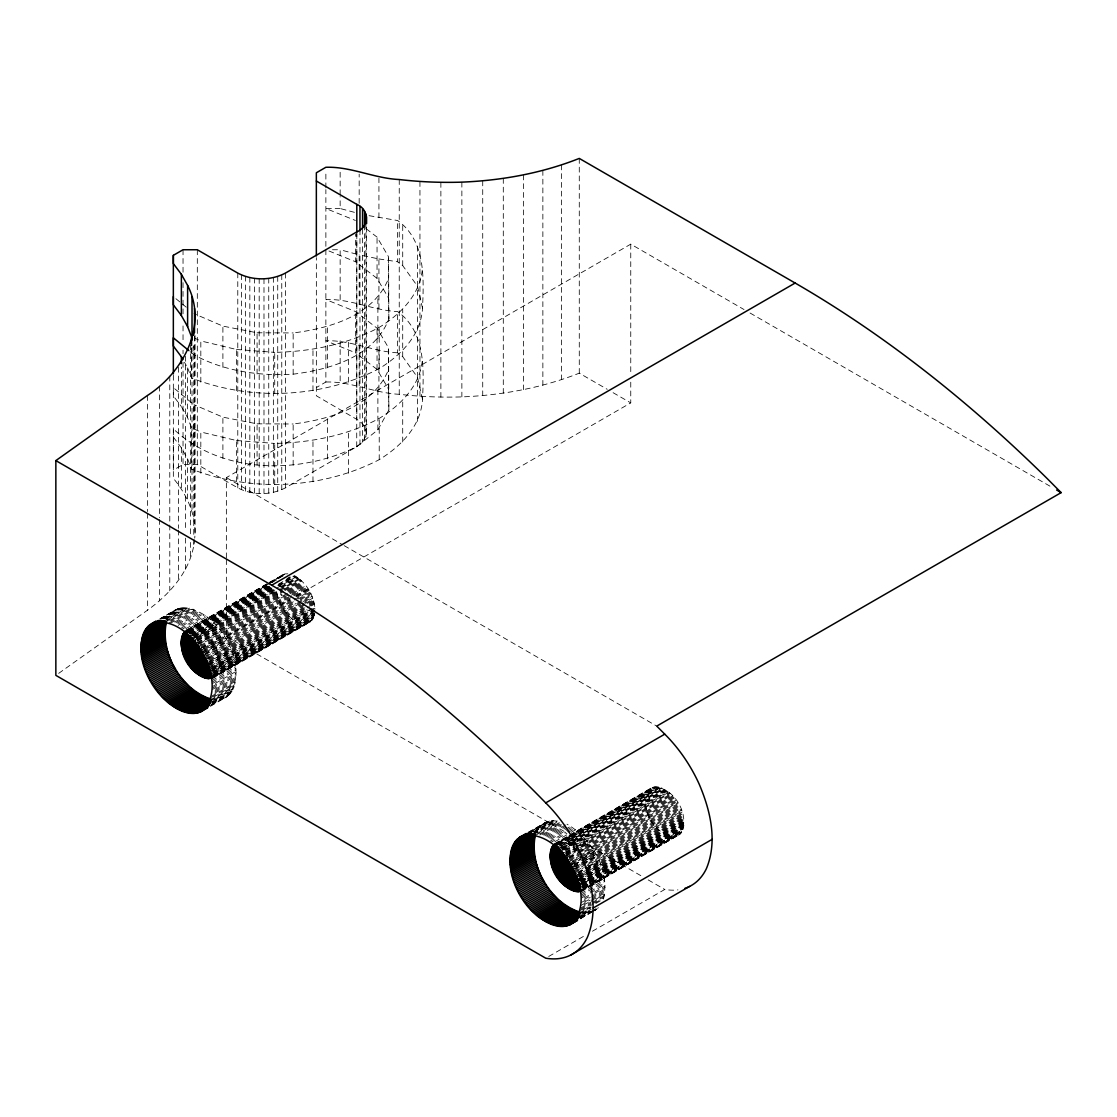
<?xml version="1.0" encoding="UTF-8"?>
<svg xmlns="http://www.w3.org/2000/svg" width="1117" height="1117" viewBox="0 0 1117 1117"><rect width="100%" height="100%" fill="white"/><g stroke="black" fill="none" stroke-linecap="round" stroke-linejoin="round"><path stroke-width="0.75" stroke-dasharray="5 3.75" d="M173.344 375.256L173.344 478.341C187.223 494.845 196.871 516.263 194.721 538.171M366.585 227.142L366.599 434.276L362.564 442.206L356.812 446.632C299.942 474.767 221.222 474.46 173.344 428.858L173.344 470.089L183.034 464.504L197.318 464.504L237.781 487.864C252.344 495.501 270.845 495.501 285.394 487.864L356.812 446.632L377.881 429.808L388.87 409.967L388.576 347.918L377.043 328.175L355.415 311.503L325.871 299.565C350.305 298.574 373.134 310.414 397.582 311.573C425.535 331.554 423.888 368.75 422.519 399.327C420.927 426.275 400.989 446.214 379.222 459.673C321.961 489.218 251.437 492.374 191.538 469.112L191.538 427.881L187.614 417.702L181.373 406.588L181.373 367.074M187.614 417.702L187.614 367.884L184.5 362.327M369.057 215.679L397.582 220.51C425.535 240.504 423.888 277.7 422.519 308.278C420.927 335.212 400.989 355.164 379.222 368.61C321.961 398.169 251.437 401.324 191.538 378.049L191.538 345.418M194.023 445.92L194.023 404.689L173.344 387.627L173.344 395.879L181.373 406.588M366.236 228.79L377.043 237.125L388.576 256.854L388.87 318.917C374.013 356.993 330.046 369.504 293.157 374.181C259.06 376.178 224.349 371.277 194.023 354.871L194.023 346.27M200.823 473.231L200.823 432L191.538 427.881M200.823 382.168L200.823 340.936L194.637 338.2M222.897 458.403L222.897 417.172L194.023 404.689M222.897 367.353L222.897 326.122L194.023 313.64M236.469 481.748L236.469 440.517L200.823 432M236.469 390.699L236.469 349.467L200.823 340.936M237.781 487.864L237.781 273.106M241.412 489.679L241.412 274.922M245.461 491.173L245.461 276.43M249.831 492.332L249.831 277.575M254.439 493.114L254.439 278.356M257.078 465.063L257.078 423.832L222.897 417.172M257.078 374.013L257.078 332.782L222.897 326.122M259.186 493.505L259.186 278.747M268.75 493.114L268.75 278.356M273.358 492.332L273.358 277.575M274.726 484.652L274.726 443.421C310.903 442.625 347.108 435.644 379.222 418.428C400.989 404.982 420.927 385.044 422.519 358.096M274.726 393.603L274.726 352.372C310.903 351.562 347.108 344.595 379.222 327.379C401.003 313.919 420.927 293.98 422.519 267.047M281.763 489.679L281.763 274.922M293.157 465.231L293.157 423.999C330.046 419.322 374.013 406.825 388.87 368.736M293.157 374.181L293.157 332.95C330.046 328.272 374.013 315.762 388.87 277.686M312.969 481.748L312.969 440.517M312.969 390.699L312.969 349.467M325.871 249.747L325.871 382.028L316.348 387.529M325.871 246.312L325.871 189.611M325.871 187.893L325.871 170.719M327.518 458.892L327.518 417.66M327.518 367.842L327.518 326.611M340.154 299.565L340.154 249.747L330.632 249.747M354.424 212.342L340.154 208.516L340.154 196.48M340.154 194.763L340.154 169.002M348.616 473.231L348.616 432M348.616 382.168L348.616 340.936M388.87 409.967L388.576 389.149L377.043 369.406L355.415 352.749L355.415 311.503M388.87 318.917L388.576 298.085L377.043 278.356L355.415 261.685L355.415 234.193M356.728 446.674L356.812 231.875M359.171 304.676L359.171 254.858L340.154 249.747M359.171 203.322L359.171 174.112M377.043 369.406L377.043 328.175M377.043 278.356L377.043 237.125M377.881 429.808L377.881 388.576M377.881 338.758L377.881 297.527M378.928 308.781L378.928 258.949L359.171 254.858M378.928 217.717L378.928 178.203M379.222 459.673L379.222 418.428M379.222 368.61L379.222 327.379M388.576 389.149L388.576 347.918M388.576 298.085L388.576 256.854M422.519 399.327L417.479 377.253L402.706 356.672L397.582 352.804L397.582 311.573M422.519 308.278L417.479 286.189L402.72 265.609L397.582 261.755L397.582 220.51M402.706 441.997L402.72 400.766M402.706 356.672L402.72 309.702M402.72 265.609L402.72 224.377M417.479 421.416L417.479 380.185M417.479 377.253L417.479 336.022M417.479 330.367L417.479 289.121M417.479 286.189L417.479 244.958M226.151 697.19C255.262 669.753 213.975 598.251 175.662 609.742L159.899 618.832M603.417 899.101C610.119 870.059 592.052 838.518 566.961 824.178M678.591 835.321C693.783 818.929 673.048 782.989 651.239 787.946M58.67 673.369L147.388 610.273C170.636 593.574 191.803 569.433 194.54 539.832M309.604 622.295L312.774 619.083L314.617 614.308L210.624 674.333M587.849 884.273L583.828 889.998M166.908 620.242L170.189 614.378L174.783 610.245M536.342 832.193L539.176 827.418L543.77 823.285M278.943 577.908L281.777 575.199M597.595 908.386L598.349 907.66M595.138 910.229L596.813 909.043L592.345 911.626M214.38 677.265C229.585 660.873 208.837 624.934 187.028 629.89M650.764 788.225C635.573 804.631 656.321 840.556 678.117 835.6M226.36 557.872L226.36 477.615L630.756 244.148L744.02 309.535M160.206 618.734L177.519 608.877M160.429 618.958L178.483 608.528M161.169 618.818L179.474 608.248M161.937 618.72L180.507 608.011M162.747 618.678L181.54 607.83M163.277 618.874L182.616 607.704M164.367 618.804L183.705 607.634M165.4 618.832L184.822 607.62M166.601 618.832L185.939 607.662M163.291 621.513L187.097 607.76M167.424 619.949L188.256 607.927M165.623 621.876L189.429 608.137M169.798 620.424L190.63 608.402M170.999 620.745L191.831 608.723M169.239 622.839L193.046 609.1M170.468 623.272L194.274 609.533M174.671 622.043L195.503 610.022M175.914 622.588L196.732 610.552M177.142 623.174L197.974 611.153M178.399 623.817L199.217 611.795M178.148 625.366L200.474 612.479M180.884 625.255L201.716 613.233M182.127 626.051L202.959 614.029M180.395 628.606L204.202 614.867M181.638 629.499L205.444 615.76M185.841 628.717L206.673 616.696M184.082 631.412L207.888 617.673M186.553 630.17L268.778 582.809M269.141 582.529L284.877 573.984L270.593 582.236M186.734 630.295L268.666 582.99M269.867 582.306L284.318 574.11M187.461 630.225L269.071 583.102M187.084 630.672L268.82 583.479M270.216 582.669L285.435 573.887L287.823 573.803M186.734 631.133L284.514 574.683M185.296 632.445L266.963 585.126M268.471 584.247L275.592 580.142M279.055 578.145L285.1 574.655M187.614 631.273L266.209 585.894M272.255 582.404L278.301 578.913M188.843 630.937L266.67 586.02M188.578 631.51L267.284 586.062M188.34 632.096L267.912 586.146M187.991 632.655L268.555 586.271M189.429 632.459L269.546 586.216M189.262 633.116L270.873 585.992M189.192 633.758L270.733 586.662M190.49 633.604L271.166 587.025M190.379 634.316L270.496 588.073M286.957 578.564L289.973 576.819M191.817 634.163L274.95 586.174M278.552 584.093L292.151 576.232M191.761 634.917L271.864 588.659M277.714 585.28L294.343 575.688C306.281 582.278 314.128 595.612 315.022 609.128M191.719 635.671L272.339 589.12M278.384 585.629L295.014 576.037M190.044 636.955L213.85 623.216M193.213 635.573L273.33 589.315M279.068 586.006L295.698 576.414M193.227 636.355L276.36 588.366M276.723 588.156L296.368 576.805M194.163 636.467L214.995 624.431M194.777 636.285L276.402 589.162M280.409 586.844L297.038 577.238M193.325 637.961L275.047 590.781M281.093 587.291L297.708 577.698M194.916 637.919L280.241 588.645M281.763 587.779L298.379 578.173M192.319 639.441L216.126 625.702M196.536 637.877L277.896 590.907M279.404 590.027L299.049 578.69M196.662 638.715L278.552 591.438M280.06 590.558L299.719 579.22M193.423 640.739L217.229 626.986M196.815 639.566L282.238 590.251M283.746 589.371L300.375 579.779M196.997 640.418L282.88 590.823M284.402 589.944L301.018 580.351M197.5 640.348L218.318 628.312M197.192 641.27L283.536 591.424M285.044 590.544L301.674 580.952M197.081 642.554L281.149 593.797M287.195 590.307L302.302 581.58M197.653 643.001L281.777 594.439M287.823 590.949L302.93 582.222M197.918 643.881L282.392 595.096M288.437 591.605L303.559 582.879M196.634 644.802L220.44 631.063M199.706 643.867L287.544 593.169M289.052 592.289L304.173 583.563M197.653 646.226L288.144 593.867M289.652 592.987L304.773 584.261M200.348 645.612L288.731 594.579M290.252 593.713L305.36 584.987M200.697 646.478L286.287 597.064M292.333 593.574L305.946 585.713M201.06 647.357L289.875 596.073M291.397 595.193L306.505 586.467M201.102 648.265L223.428 635.378M201.451 648.209L291.942 595.961M293.464 595.096L307.063 587.235M203.364 648.195L292.486 596.743M293.994 595.878L307.594 588.017M200.557 650.611L224.363 636.872M203.797 649.047L289.987 599.284M296.033 595.794L308.124 588.813M226.36 559.617L226.36 636.369L289.736 599.773M295.768 596.296L630.756 402.888L630.756 381.958M204.229 649.899L290.49 600.094M296.536 596.604L308.627 589.622M201.465 652.119L225.271 638.379M203.182 651.602L295.53 598.293M297.038 597.413L309.13 590.432M203.657 652.426L292.975 600.862M294.497 599.983L309.604 591.256M202.345 653.654L226.151 639.901M205.668 652.37L296.466 599.955M297.974 599.075L310.065 592.094M204.662 654.045L293.883 602.538M299.928 599.047L310.512 592.945M204.69 654.339L227.002 641.451M205.193 654.841L294.302 603.389M300.347 599.899L310.931 593.797M204.02 656.754L296.228 603.375M297.736 602.496L311.336 594.649M206.282 656.391L311.727 595.515M204.802 658.318L301.52 602.482M303.028 601.616L312.09 596.38M207.427 657.871L303.377 602.482M304.885 601.602L312.439 597.246M205.556 659.91L229.362 646.157M208.013 658.597L300.682 605.093M302.19 604.227L312.774 598.112M208.614 659.295L304.006 604.227M305.513 603.348L313.081 598.991M209.228 659.979L305.807 604.227M307.315 603.348L313.36 599.857M209.856 660.65L303.042 606.838M309.088 603.348L313.626 600.723M206.952 663.093L230.758 649.354M208.963 662.158L303.293 607.704M309.339 604.213L313.863 601.602M209.605 662.786L308.041 605.945M309.549 605.079L314.086 602.454M207.594 664.699L231.387 650.96M208.739 664.252L308.236 606.81M309.744 605.945L314.282 603.32M209.396 664.838L309.926 606.796M311.434 605.917L314.463 604.171M208.195 666.304L307.049 609.379M210.708 665.914L307.189 610.231M208.753 667.91L311.825 608.444M210.541 667.784L314.924 607.508M212.719 667.366L314.98 608.318M209.284 669.53L233.09 655.777M211.881 668.664L313.514 609.994M212.565 669.069L315.036 609.91M209.773 671.135L233.579 657.382M211.727 670.326L315.022 610.678M212.398 670.675L314.98 611.446M210.219 672.727L314.924 612.186M213.738 671.275L314.84 612.912M212.9 672.42L314.743 613.624M214.213 672.853L314.463 614.978M213.361 673.9L314.282 615.635M210.987 675.911L314.086 616.263M213.124 675.031L313.863 616.877M213.766 675.115L313.626 617.464M212.872 676.05L313.36 618.022M213.487 676.064L313.081 618.567M214.282 675.771L235.115 663.749M214.087 676.064L312.774 619.083M210.136 678.647L312.439 619.586M210.722 678.577L312.09 620.047M213.347 677.474L311.727 620.493M212.9 678.005L310.931 621.289M211.588 679.052L310.065 621.987M211.825 680.602L235.631 666.863M212.021 682.138L235.827 668.399M212.174 683.66L235.98 669.907M215.26 683.436L236.092 671.401M212.356 686.62L236.162 672.881M212.37 688.072L236.176 674.333M212.356 689.51L236.162 675.757M215.26 689.189L236.092 677.153M215.148 690.557L235.98 678.536M214.995 691.898L235.827 679.876M214.799 693.21L235.631 681.175M211.588 696.198L235.394 682.459M211.308 697.441L235.115 683.702M213.961 696.924L234.793 684.903M210.624 699.814L234.43 686.061M210.219 700.931L234.025 687.192M214.241 699.451L233.579 688.281M209.284 703.068L233.09 689.329M211.658 702.398L232.559 690.32M212.649 702.439L232.001 691.283M212.048 703.361L231.387 692.191M211.951 703.905L230.758 693.057M211.504 704.59L230.074 693.866M211.504 704.939L229.362 694.634M210.555 705.776L228.608 695.346M210.401 706.293L227.002 696.631M528.048 832.43L546.506 821.917L551.603 820.73L558.416 821.163L534.61 834.916M528.648 832.221L547.47 821.567M526.149 834.162L548.461 821.274M530.142 832.207L549.494 821.037M528.215 833.743L550.527 820.855M529.29 833.617L551.603 820.73M533.354 831.83L552.692 820.66M534.387 831.858L553.809 820.66M532.614 833.589L554.926 820.702M533.758 833.687L556.084 820.8M533.437 834.692L557.243 820.953M535.811 835.181L558.123 822.294M539.986 833.785L559.324 822.615M539.72 835.013L560.539 822.992M542.429 834.594L560.273 824.276M543.658 835.069L561.516 824.765M544.887 835.614L561.265 826.161M546.129 836.2L565.481 825.044M547.386 836.856L565.23 826.538M548.629 837.541L566.487 827.236M549.871 838.295L570.703 826.259M551.114 839.076L571.946 827.055M549.382 841.646L565.747 832.193M567.241 831.341L573.189 827.892M550.625 842.539L566.989 833.087M568.469 832.221L574.431 828.786M554.828 841.757L569.712 833.156M571.192 832.305L575.66 829.722M555.079 843.503L651.742 787.708M554.214 844.201L652.775 787.303M553.418 845.011L653.864 787.01M554.563 844.578L568.274 836.661M569.684 835.851L654.422 786.913M554.214 845.038L655.009 786.843M555.4 844.661L655.595 786.815M557.271 843.754L570.661 836.019M572.141 835.167L578.089 831.732M556.601 844.298L656.196 786.801M557.83 843.977L569.139 837.443M569.921 836.996L656.81 786.829M557.565 844.536L569.768 837.499M571.178 836.689L657.438 786.885M557.327 845.122L658.067 786.968M558.472 844.829L658.695 787.08M559.938 844.62L570.173 838.713M570.508 838.518L659.351 787.234M559.757 845.276L570.829 838.881M571.848 838.295L659.993 787.401M556.685 847.649L660.664 787.611M560.985 845.764L661.32 787.834M560.888 846.477L661.99 788.099M557.858 848.794L571.387 841.087M571.974 840.752L662.66 788.393M560.748 847.943L571.318 841.841M572.644 841.073L663.33 788.714M562.214 847.831L572.798 841.715M573.314 841.422L664.001 789.063M559.031 849.981L572.421 842.26M573.901 841.394L582.837 836.242M562.2 848.599L575.813 840.752M577.014 840.054L664.685 789.44M562.214 849.395L665.355 789.845M560.175 851.21L572.072 844.34M573.566 843.475L583.982 837.471M562.256 850.191L666.025 790.278M563.82 850.121L666.695 790.724M565.411 850.079L667.366 791.213M565.523 850.903L574.585 845.667M575.841 844.955L668.036 791.716M565.384 852.048L668.706 792.246M565.802 852.592L574.878 847.356M576.386 846.491L669.362 792.805M565.984 853.444L575.046 848.208M576.302 847.482L670.005 793.377M564.993 854.24L578.383 846.504M579.877 845.639L587.305 841.352M566.179 854.31L670.661 793.978M566.389 855.175L671.289 794.606M564.574 856.446L588.38 842.707M566.64 856.041L671.917 795.248M565.621 857.842L575.967 851.671M577.321 850.889L672.546 795.918M568.693 856.907L576.26 852.536M577.768 851.671L673.16 796.603M569 857.772L576.567 853.416M578.536 852.271L673.76 797.301M569.614 857.535L580.03 851.517M581.524 850.665L590.446 845.513M569.335 858.652L578.397 853.416M579.123 852.997L674.347 798.013M569.125 859.839L674.933 798.753M570.047 860.383L675.492 799.507M568.609 862.156L579.5 856.013M580.505 855.287L676.05 800.275M572.351 861.235L676.581 801.057M569.544 863.65L593.35 849.897M572.784 862.087L677.111 801.838M571.709 863.804L583.8 856.823M585.308 855.943L677.614 802.648M570.452 865.158L580.868 859.141M582.362 858.289L594.258 851.405M572.169 864.628L581.231 859.392M582.753 858.526L678.117 803.472M574.152 864.586L580.198 861.095M581.72 860.23L678.591 804.296M574.32 864.963L583.242 859.811M584.722 858.945L595.138 852.941M573.147 866.275L580.7 861.919M582.208 861.039L679.052 805.134M573.649 867.085L581.203 862.715M582.725 861.849L679.499 805.971M573.677 867.364L584.093 861.347M585.573 860.495L595.989 854.477M575.688 867.001L580.226 864.39M581.734 863.511L679.918 806.823M574.71 868.663L680.323 807.675M573.007 869.78L581.929 864.628M583.423 863.776L596.813 856.041M575.269 869.417L680.714 808.54M573.789 871.358L681.077 809.406M576.414 870.911L582.46 867.42M587.724 864.376L681.426 810.272M574.543 872.936L583.465 867.783M584.554 867.267L681.761 811.151M577.601 872.335L586.676 867.099M588.184 866.22L682.068 812.017M578.229 872.81L587.151 867.658M588.645 866.792L599.061 860.788M578.215 873.019L682.347 812.897M577.321 874.555L584.889 870.185M586.397 869.319L682.613 813.762M575.939 876.133L584.861 870.981M586.341 870.115L599.745 862.38M577.95 875.197L682.85 814.628M578.592 875.812L584.638 872.321M586.146 871.455L683.073 815.494M576.581 877.739L600.374 863.986M579.234 876.412L585.28 872.922M586.802 872.056L683.269 816.359M579.891 876.999L584.428 874.374M585.936 873.508L683.45 817.211M577.182 879.344L600.988 865.591M579.039 878.423L683.604 818.049M579.695 878.953L585.741 875.463M587.263 874.583L683.73 818.887M577.74 880.95L586.676 875.798M588.156 874.932L601.546 867.211M578.857 880.336L586.411 875.965M587.919 875.1L683.827 819.724M579.528 880.81L683.911 820.548M580.198 881.271L586.243 877.78M587.751 876.901L683.967 821.358M581.245 880.838L588.687 876.538M590.181 875.686L602.077 868.817M580.868 881.704L684.009 822.154M581.552 882.109L586.076 879.484M587.598 878.618L684.023 822.936M578.76 884.161L586.202 879.875M587.682 879.009L602.566 870.422M580.714 883.352L586.76 879.861M588.268 878.995L684.009 823.718M581.385 883.701L585.922 881.09M587.43 880.21L683.967 824.472M582.055 884.022L586.593 881.397M588.687 880.196L683.911 825.212M579.206 885.767L588.128 880.615M589.622 879.749L603.012 872.028M582.725 884.315L587.263 881.69M588.771 880.824L683.827 825.938M581.887 885.446L587.933 881.955M589.441 881.09L683.73 826.65M582.543 885.683L683.604 827.348M581.692 886.758L587.737 883.268M589.245 882.402L683.45 828.018M582.348 886.94L683.269 828.66M582.948 887.233L590.544 882.723M591.884 882.081L683.073 829.303M582.111 888.071L591.186 882.835M592.164 882.262L682.85 829.903M582.753 888.155L590.307 883.784M591.815 882.919L682.613 830.489M583.367 888.21L590.921 883.84M591.661 883.421L682.347 831.062M583.982 888.224L682.068 831.606M581.566 889.97L681.761 832.123M582.152 889.928L681.426 832.612M581.217 890.738L681.077 833.087M580.268 891.506L680.714 833.519M580.826 891.38L680.323 833.938M581.887 891.045L679.918 834.329M580.575 892.092L589.511 886.94M590.991 886.074L604.381 878.339M580.812 893.642L604.618 879.889M581.008 895.178L604.814 881.425M581.161 896.686L588.603 892.399M590.097 891.534L604.967 882.947M581.273 898.18L588.715 893.893M590.195 893.028L605.079 884.441M584.317 897.942L588.771 895.359M594.733 891.924L605.149 885.921M584.331 899.394L593.267 894.242M594.747 893.377L605.163 887.373M581.343 902.536L590.265 897.384M591.759 896.518L605.149 888.797M584.247 902.215L590.195 898.78M591.689 897.928L605.079 890.193M581.161 905.315L590.097 900.148M591.577 899.297L604.967 891.561M583.982 904.938L589.944 901.489M591.424 900.637L604.814 892.902M580.812 907.953L604.618 894.214M580.575 909.238L590.991 903.22M592.485 902.354L604.381 895.485M580.295 910.467L590.711 904.463M592.205 903.597L604.102 896.728M582.948 909.964L593.364 903.946M594.858 903.081L603.78 897.928M579.611 912.84L590.027 906.836M595.975 903.388L601.923 899.953M579.206 913.971L591.102 907.102M581.734 913.343L590.656 908.177M582.739 913.524L590.181 909.224M580.645 915.423L591.13 909.364M577.182 918.048L590.572 910.327M581.035 916.387L589.971 911.235M580.393 917.252L590.809 911.235M580.491 917.616L590.139 912.058M591.619 911.193L596.087 908.624M580.491 917.979L590.907 911.961M581.022 917.951L593.127 910.955M580.449 918.495L590.921 912.449M580.268 918.816L591.284 912.449M591.535 912.24L595.989 909.657M548.74 956.459L584.903 935.571M592.429 931.229L664.755 889.467A100.893 58.252 60 0 0 677.949 889.872M282.252 574.92L283.257 574.459M309.13 622.56C291.579 627.154 278.678 605.847 276.541 590.795M225.271 697.706L219.393 699.605L213.85 699.675M544.649 822.768L545.557 822.307M325.871 382.028C350.836 381.148 374.223 393.17 399.244 394.287C420.02 396.703 440.95 397.554 461.866 396.898C501.924 395.236 541.927 387.962 579.276 373.162L607.229 389.302M557.02 842.469C564.42 839.984 571.764 845.15 576.707 850.232M590.446 912.226L581.664 912.547M340.154 208.516L325.871 208.516L355.415 220.454M397.582 352.804C373.134 351.646 350.305 339.805 325.871 340.797L355.415 352.749M257.078 332.782L293.157 332.95M257.078 423.832L293.157 423.999M236.469 349.467L274.726 352.372M236.469 440.517L274.726 443.421M378.928 258.949L397.582 261.755M328.984 251.004L355.415 261.685M750.066 313.025L1052.088 487.389M613.107 392.695L630.756 402.888M366.599 434.276L364.561 426.094L359.967 421.235L316.348 395.781L316.348 257.636M226.36 477.615L342.64 544.761M344.148 545.627L656.754 726.106M226.36 636.369L566.836 832.933M575.869 838.155L642.149 876.426M648.181 879.903L664.755 889.467M175.928 298.7L181.094 302.972M182.392 304.033L186.274 307.231M190.155 351.673L194.023 354.871M173.344 437.11L181.373 447.833L187.614 458.933L191.538 469.112M187.614 367.884L191.538 378.049M630.756 244.148L630.756 374.977M579.276 158.419L579.276 373.162M561.544 164.883L561.544 379.64M542.862 170.412L542.862 385.17M523.384 174.922L523.384 389.679M503.292 178.413L503.292 393.156M482.726 180.828L482.726 395.572M461.866 182.141L461.866 396.898M440.88 182.378L440.88 397.121M419.95 181.499L419.95 396.256M399.244 179.53L399.244 394.287M378.928 350.012L378.928 391.243M365.915 224L365.915 437.012M364.547 224.922L364.547 439.679M362.564 229.18L362.564 442.206M359.967 229.781L359.967 444.538M359.171 345.921L359.171 387.152M356.812 233.83L356.812 419.14M340.154 340.797L340.154 382.028M285.394 273.106L285.394 487.864M277.728 276.43L277.728 491.173M263.989 278.747L263.989 493.505M197.318 249.747L197.318 464.504M195.098 335.672L195.098 534.848M194.512 336.119L194.512 523.161M193.772 345.6L193.772 537.836M193.772 539.567L193.772 546.492M192.012 347.038L192.012 511.572M190.546 345.013L190.546 535.518M190.546 542.443L190.546 558.025M187.614 458.933L187.614 500.165M185.436 356.309L185.436 531.231M185.436 538.157L185.436 569.335M183.034 249.747L183.034 272.255M183.034 282.643L183.034 313.821M183.034 325.941L183.034 341.537M183.034 350.193L183.034 353.656M183.034 362.313L183.034 464.504M181.373 447.833L181.373 489.064M178.497 367.284L178.497 528.341M178.497 530.086L178.497 580.309M169.784 376.094L169.784 523.301M169.784 525.032L169.784 590.851M159.382 386.119L159.382 517.743M159.382 519.475L159.382 600.862M147.388 395.516L147.388 511.558M147.388 513.289L147.388 610.273"/><path stroke-width="1.5" d="M173.344 373.888L173.344 255.332L183.034 249.747L197.318 249.747L237.781 273.106C252.344 280.744 270.845 280.744 285.394 273.106L356.812 231.875C369.35 226.988 369.35 209.27 356.812 204.383L316.348 181.024M181.373 363.639L181.373 356.77L173.344 346.047L173.344 337.809L188.857 350.598M191.538 345.418L191.538 336.817L187.614 326.653L181.373 315.539L181.373 274.307L173.344 263.584L173.344 255.332M187.614 326.653L187.614 285.421L181.373 274.307M201.465 711.445C162.565 723.998 117.131 644.23 155.445 621.415M187.698 713.051L211.504 699.298C180.814 689.538 159.619 652.817 166.503 621.373L142.697 635.112M211.839 678.354C191.077 679.024 173.861 649.2 184.822 631.552M570.452 924.471C532.139 935.962 490.866 864.46 519.963 837.024M556.685 926.077L580.491 912.338C549.801 902.578 528.606 865.857 535.49 834.399L511.684 848.152M581.371 891.226C560.217 892.944 541.745 860.97 554.632 843.838M55.85 460.609L271.71 585.238A1067.74 616.458 60 0 1 545.724 802.886A100.893 58.252 60 0 1 580.184 852.885C591.354 879.121 598.81 910.006 587.347 937.414A100.893 58.252 60 0 1 545.724 958.191L55.85 675.366L55.85 460.609L147.388 395.516C182.671 372.896 208.39 326.024 187.614 285.421M316.348 255.905L316.348 172.772L325.871 167.285C350.836 166.391 374.223 178.413 399.244 179.53C420.02 181.945 440.95 182.797 461.866 182.141C501.91 180.479 541.927 173.219 579.276 158.419L795.136 283.034A1067.74 616.458 60 0 1 1047.257 478.635L1061.15 492.625L656.754 726.106L664.755 734.162A100.893 58.252 60 0 1 699.2 784.162C710.384 810.397 717.826 841.283 706.377 868.691A100.893 58.252 60 0 1 684.833 888.364M202.345 710.929C231.456 683.492 190.169 611.99 151.856 623.481M571.332 923.968C600.443 896.532 559.156 825.03 520.843 836.507M149.315 625.171L155.752 621.303M148.519 625.827L155.961 621.541M147.779 626.553L158.195 620.535M147.053 627.307L158.963 620.438M146.383 628.131L159.773 620.396M145.741 628.997L160.611 620.396M145.14 629.904L161.504 620.452M144.568 630.854L162.426 620.549M144.037 631.859L163.389 620.689M143.548 632.906L164.381 620.87M143.102 633.981L165.428 621.108M142.334 636.285L166.14 622.532M142.013 637.486L165.819 623.733M141.733 638.729L165.539 624.975M141.496 639.999L165.302 626.26M141.3 641.312L165.107 627.559M141.147 642.652L164.953 628.899M141.035 644.02L164.841 630.281M140.979 645.417L164.785 631.677M140.951 646.841L164.757 633.102M140.979 648.293L164.785 634.554M141.035 649.773L164.841 636.034M141.147 651.267L164.953 637.528M141.3 652.789L165.107 639.036M141.496 654.325L165.302 640.572M141.733 655.874L165.539 642.121M142.013 657.438L165.819 643.685M183.397 633.367L186.413 631.622M183.09 633.884L186.106 632.152M182.797 634.428L185.827 632.683M182.532 635.001L187.07 632.376M182.294 635.587L186.832 632.962M142.334 659.016L166.14 645.263M182.071 636.201L186.609 633.576M181.876 636.83L186.413 634.205M271.71 585.238L795.136 283.034M181.708 637.486L187.754 633.995M142.697 660.594L166.503 646.855M181.554 638.156L187.6 634.665M181.415 638.84L187.461 635.35M181.317 639.552L188.871 635.182M143.102 662.186L166.908 648.446M181.233 640.278L188.787 635.908M181.177 641.018L190.239 635.782M181.136 641.772L190.211 636.536M143.548 663.791L167.355 650.052M181.122 642.554L190.197 637.318M181.136 643.336L191.719 637.235M144.037 665.397L167.843 651.658M181.177 644.132L191.761 638.03M181.233 644.942L193.325 637.961M181.317 645.766L193.409 638.784M144.568 667.003L168.374 653.263M181.415 646.603L193.506 639.622M181.554 647.441L193.646 640.46M145.14 668.622L168.946 654.869M181.708 648.293L195.307 640.432M181.876 649.145L195.475 641.284M145.741 670.228L169.547 656.475M182.071 649.996L195.67 642.149M146.383 671.834L170.189 658.081M182.294 650.862L195.894 643.015M182.532 651.728L196.145 643.881M182.797 652.607L196.397 644.746M147.053 673.425L170.859 659.686M183.09 653.473L198.198 644.746M147.779 675.017L171.585 661.278M183.397 654.339L198.505 645.612M183.719 655.218L198.84 646.492M148.519 676.609L172.325 662.856M184.068 656.084L199.175 647.357M184.431 656.95L199.552 648.223M149.315 678.173L173.121 664.433M184.822 657.815L199.929 649.089M185.227 658.667L200.348 649.94M150.125 679.736L173.931 665.983M185.645 659.519L202.275 649.926M186.092 660.37L201.214 651.644M150.977 681.272L174.783 667.533M186.553 661.194L203.182 651.602M187.028 662.032L202.149 653.305M151.856 682.808L175.662 669.055M187.53 662.842L202.638 654.115M188.033 663.652L203.154 654.925M152.764 684.316L176.57 670.563M188.564 664.447L203.671 655.721M153.713 685.796L177.519 672.057M189.094 665.229L204.216 656.503M189.653 665.983L204.774 657.257M154.677 687.262L178.483 673.523M190.225 666.737L205.333 658.011M190.798 667.477L205.919 658.751M155.668 688.7L179.474 674.961M191.384 668.189L206.505 659.463M191.984 668.901L205.598 661.041M156.701 690.111L180.507 676.371M192.599 669.586L207.72 660.859M193.227 670.242L206.827 662.395M157.734 691.507L181.54 677.754M193.855 670.884L207.455 663.037M194.498 671.512L208.097 663.652M158.809 692.861L182.616 679.122M195.14 672.113L208.739 664.252M195.796 672.685L207.888 665.704M159.899 694.188L183.705 680.448M196.452 673.244L208.544 666.263M197.109 673.774L209.2 666.793M161.016 695.486L184.822 681.747M197.779 674.277L209.87 667.296M198.449 674.766L209.033 668.65M199.119 675.213L209.703 669.111M162.147 696.743L185.939 683.004M199.789 675.645L210.373 669.544M200.474 676.05L211.043 669.949M163.291 697.971L187.097 684.232M201.144 676.427L210.219 671.191M201.814 676.776L210.89 671.54M164.45 699.158L188.256 685.419M202.484 677.097L210.052 672.741M203.154 677.391L210.722 673.02M203.825 677.656L211.378 673.286M165.623 700.303L189.429 686.564M204.495 677.879L212.048 673.523M205.151 678.089L211.197 674.598M205.807 678.27L211.853 674.78M166.824 701.42L190.63 687.667M206.45 678.41L210.987 675.799M207.078 678.522L211.616 675.911M207.72 678.605L212.244 675.994M208.334 678.661L211.364 676.916M208.949 678.689L211.965 676.944M168.025 702.481L191.831 688.742M169.239 703.515L193.046 689.761M170.468 704.492L194.274 690.739M171.697 705.427L195.503 691.674M172.926 706.321L196.732 692.568M174.168 707.159L197.974 693.406M175.411 707.955L199.217 694.202M176.668 708.695L200.474 694.956M177.91 709.393L201.716 695.64M179.153 710.035L202.959 696.282M180.395 710.621L204.202 696.882M181.638 711.166L205.444 697.413M182.867 711.655L206.673 697.902M184.082 712.074L207.888 698.334M185.296 712.464L209.102 698.711M186.511 712.786L210.317 699.033M188.871 713.26L211.197 700.373M190.044 713.414L210.876 701.392M191.189 713.512L210.527 702.342M192.319 713.554L210.178 703.249M193.423 713.554L209.801 704.101M194.512 713.484L209.396 704.883M195.587 713.358L208.977 705.623M196.634 713.177L207.05 707.159M197.653 712.939L206.575 707.787M198.644 712.646L207.776 707.382M200.557 711.892L207.664 707.801M545.724 802.886L664.755 734.162M519.112 837.582L526.219 833.477M517.506 838.867L526.442 833.715M516.766 839.579L527.182 833.561M516.04 840.347L527.95 833.477M515.37 841.157L528.76 833.436M514.728 842.023L529.598 833.436M514.127 842.93L530.491 833.491M513.555 843.894L531.413 833.575M513.024 844.885L532.376 833.729M512.535 845.932L533.367 833.91M512.089 847.021L534.415 834.134M511.321 849.311L535.127 835.572M511 850.512L534.806 836.773M510.72 851.754L534.526 838.015M510.483 853.039L534.289 839.286M510.287 854.337L534.094 840.598M510.134 855.678L533.94 841.939M510.022 857.046L533.828 843.307M509.966 858.456L533.772 844.703M509.938 859.881L533.744 846.141M509.966 861.333L533.772 847.58M510.022 862.799L533.828 849.06M510.134 864.307L533.94 850.554M510.287 865.815L534.094 852.076M510.483 867.351L534.289 853.611M510.72 868.9L534.526 855.161M552.384 846.407L555.4 844.661M511 870.464L534.806 856.725M552.077 846.923L555.093 845.178M551.784 847.468L556.322 844.843M551.519 848.026L556.057 845.415M551.281 848.613L555.819 846.002M511.321 872.042L535.127 858.303M551.058 849.227L557.104 845.737M550.863 849.855L556.908 846.365M550.695 850.512L556.741 847.021M511.684 873.634L535.49 859.881M550.541 851.182L558.095 846.826M550.402 851.88L557.969 847.51M550.304 852.578L557.858 848.222M512.089 875.225L535.895 861.486M550.22 853.304L559.282 848.068M550.164 854.058L559.226 848.822M550.122 854.812L559.198 849.576M512.535 876.831L536.342 863.078M550.109 855.58L560.692 849.478M550.122 856.376L560.706 850.26M513.024 878.437L536.83 864.684M550.164 857.172L560.748 851.056M550.22 857.982L560.804 851.866M513.555 880.042L537.361 866.303M550.304 858.805L562.396 851.824M550.402 859.629L562.493 852.648M514.127 881.648L537.933 867.909M550.541 860.467L564.141 852.62M550.695 861.319L562.786 854.337M550.863 862.17L562.954 855.189M514.728 883.254L538.534 869.515M551.058 863.036L564.657 855.175M551.281 863.902L564.881 856.041M515.37 884.859L539.176 871.12M551.519 864.767L565.132 856.907M516.04 886.465L539.846 872.712M551.784 865.633L566.905 856.907M552.077 866.499L567.185 857.772M552.384 867.378L567.492 858.652M516.766 888.057L540.572 874.304M552.706 868.244L567.813 859.518M517.506 889.635L541.312 875.896M553.055 869.11L568.162 860.383M553.418 869.975L568.539 861.249M518.302 891.212L542.108 877.459M553.809 870.841L568.916 862.115M554.214 871.707L569.335 862.98M519.112 892.762L542.918 879.023M554.632 872.559L569.754 863.832M555.079 873.396L571.709 863.804M519.963 894.312L543.77 880.559M555.54 874.234L570.661 865.507M556.015 875.058L571.136 866.331M520.843 895.834L544.649 882.095M556.517 875.882L573.147 866.275M557.02 876.677L572.141 867.951M521.751 897.342L545.557 883.603M557.551 877.473L572.658 868.747M558.081 878.255L573.203 869.529M522.7 898.836L546.506 885.083M558.64 879.023L573.761 870.297M523.664 900.288L547.47 886.549M559.212 879.777L574.32 871.051M559.785 880.503L574.906 871.777M524.655 901.74L548.461 887.987M560.371 881.229L575.492 872.503M560.971 881.927L576.093 873.201M525.688 903.15L549.494 889.411M561.586 882.612L575.185 874.765M562.214 883.282L575.813 875.421M526.721 904.533L550.527 890.794M562.842 883.924L576.442 876.063M563.485 884.538L577.084 876.691M527.796 905.901L551.603 892.148M564.127 885.139L576.218 878.157M564.783 885.725L576.875 878.744M528.886 907.227L552.692 893.474M565.439 886.27L577.531 879.288M566.096 886.8L578.187 879.819M530.003 908.512L553.809 894.773M566.766 887.317L577.349 881.201M567.436 887.792L578.02 881.69M568.106 888.252L578.69 882.137M531.12 909.783L554.926 896.029M568.776 888.685L579.36 882.57M569.461 889.09L578.522 883.854M532.278 910.997L556.084 897.258M570.131 889.467L579.206 884.231M570.801 889.816L579.877 884.58M571.471 890.123L580.547 884.887M533.437 912.184L557.243 898.445M572.141 890.417L579.709 886.06M572.812 890.682L580.365 886.326M534.61 913.343L558.416 899.59M573.482 890.919L581.035 886.549M574.138 891.129L580.184 887.638M574.794 891.296L580.84 887.806M535.811 914.446L559.617 900.707M575.437 891.45L579.974 888.825M576.065 891.561L580.603 888.937M576.707 891.645L579.723 889.9M577.321 891.701L580.351 889.956M577.936 891.715L580.952 889.97M537.012 915.521L560.818 901.768M578.536 891.715L581.566 889.97M579.123 891.673L582.152 889.928M538.226 916.54L562.033 902.801M539.455 917.518L563.261 903.779M540.684 918.453L564.49 904.714M541.913 919.347L565.719 905.608M543.155 920.185L566.961 906.446M544.398 920.98L568.204 907.241M545.654 921.734L569.461 907.981M546.897 922.419L570.703 908.679M548.14 923.061L571.946 909.322M549.382 923.661L573.189 909.908M550.625 924.192L574.431 910.453M551.854 924.681L575.66 910.941M553.069 925.113L576.875 911.374M554.283 925.49L578.089 911.751M555.498 925.811L579.304 912.072M557.858 926.286L580.184 913.413M559.031 926.454L579.863 914.418M560.175 926.552L579.514 915.382M593.267 907.981L712.283 839.258M561.306 926.593L579.164 916.289M562.409 926.579L578.788 917.127M563.499 926.51L579.877 917.057M564.574 926.384L576.47 919.514M565.621 926.202L577.517 919.333M566.64 925.965L577.517 919.696M567.631 925.686L576.763 920.408M568.609 925.337L577.531 920.185M569.544 924.932L577.294 920.534M570.564 955.133L689.594 886.409M1056.626 490.014L1061.15 492.625M181.373 315.539L173.344 304.815L173.344 296.577M181.373 356.77L182.937 359.548M366.585 216.74L366.585 223.679M365.901 214.003L365.901 222.66M364.561 211.336L364.561 226.933M362.564 208.823L362.564 227.868M359.967 206.477L359.967 230.73M356.812 204.383L356.812 232.099M194.512 308.418L194.512 332.657M193.772 331.749L193.772 335.212M192.012 296.815L192.012 340.113"/></g></svg>
